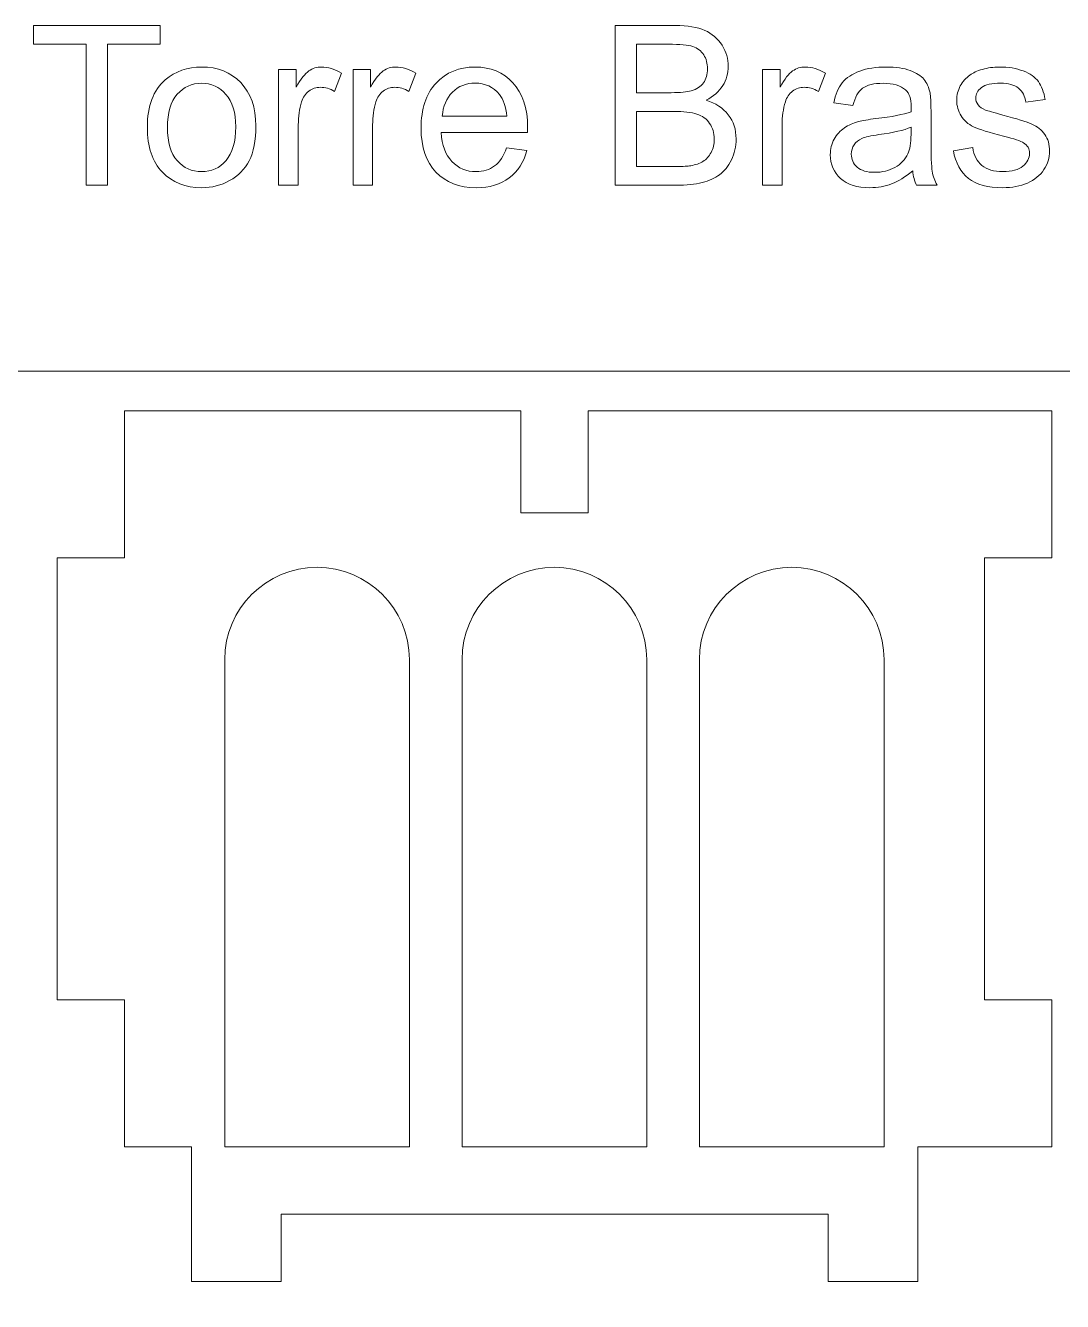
# Model space of a CAD drawing. Header units: millimetres. Extents: x -824 to 903, y -527 to 785.
# Drawn here: x -409.6 to -363.4, y 727.6 to 784.5 of the extents above; entities that cross this region are included whole.
import ezdxf

# ---------------------------------------------------------------- set-up
doc = ezdxf.new("R2010")
doc.units = ezdxf.units.MM
doc.header["$MEASUREMENT"] = 0
doc.layers.add('Camada 1', color=7, linetype='Continuous')

msp = doc.modelspace()

# ---------------------------------------------------------------- linework, layer by layer
at = {"layer": 'Camada 1', "color": 1, "lineweight": 9}
for points, knots in [([(-406.9194, 777.412), (-406.9194, 777.412), (-406.9194, 783.7072), (-406.9194, 783.7072), (-406.9194, 783.7072), (-406.9194, 783.7072), (-409.2701, 783.7072), (-409.2701, 783.7072), (-409.2701, 783.7072), (-409.2701, 783.7072), (-409.2701, 784.5439), (-409.2701, 784.5439), (-409.2701, 784.5439), (-409.2701, 784.5439), (-403.6223, 784.5439), (-403.6223, 784.5439), (-403.6223, 784.5439), (-403.6223, 784.5439), (-403.6223, 783.7072), (-403.6223, 783.7072), (-403.6223, 783.7072), (-403.6223, 783.7072), (-405.9731, 783.7072), (-405.9731, 783.7072), (-405.9731, 783.7072), (-405.9731, 783.7072), (-405.9731, 777.412), (-405.9731, 777.412), (-405.9731, 777.412), (-405.9731, 777.412), (-406.9194, 777.412), (-406.9194, 777.412)], [0, 0, 0, 0, 0.1111111, 0.1111111, 0.1111111, 0.1111111, 0.2222222, 0.2222222, 0.2222222, 0.2222222, 0.3333333, 0.3333333, 0.3333333, 0.3333333, 0.4444444, 0.4444444, 0.4444444, 0.4444444, 0.5555556, 0.5555556, 0.5555556, 0.5555556, 0.6666667, 0.6666667, 0.6666667, 0.6666667, 0.7777778, 0.7777778, 0.7777778, 0.7777778, 1, 1, 1, 1]), ([(-383.3107, 777.412), (-383.3107, 777.412), (-383.3107, 784.5439), (-383.3107, 784.5439), (-383.3107, 784.5439), (-383.3107, 784.5439), (-380.6345, 784.5439), (-380.6345, 784.5439), (-380.6345, 784.5439), (-380.09, 784.5439), (-379.6534, 784.4725), (-379.323, 784.3281), (-379.323, 784.3281), (-378.9943, 784.1837), (-378.737, 783.9612), (-378.5511, 783.6607), (-378.5511, 783.6607), (-378.3635, 783.3619), (-378.2705, 783.0482), (-378.2705, 782.7194), (-378.2705, 782.7194), (-378.2705, 782.4156), (-378.3535, 782.1284), (-378.5179, 781.8595), (-378.5179, 781.8595), (-378.6822, 781.5906), (-378.9312, 781.3731), (-379.2649, 781.2071), (-379.2649, 781.2071), (-378.8333, 781.0809), (-378.5013, 780.8651), (-378.2705, 780.5596), (-378.2705, 780.5596), (-378.0381, 780.2558), (-377.9219, 779.8956), (-377.9219, 779.4805), (-377.9219, 779.4805), (-377.9219, 779.1452), (-377.9933, 778.8347), (-378.1344, 778.5475), (-378.1344, 778.5475), (-378.2755, 778.2603), (-378.4498, 778.0395), (-378.6573, 777.8835), (-378.6573, 777.8835), (-378.8648, 777.7291), (-379.1255, 777.6112), (-379.4376, 777.5315), (-379.4376, 777.5315), (-379.7513, 777.4518), (-380.1348, 777.412), (-380.5897, 777.412), (-380.5897, 777.412), (-380.5897, 777.412), (-383.3107, 777.412), (-383.3107, 777.412)], [0, 0, 0, 0, 0.0666667, 0.0666667, 0.0666667, 0.0666667, 0.1333333, 0.1333333, 0.1333333, 0.1333333, 0.2, 0.2, 0.2, 0.2, 0.2666667, 0.2666667, 0.2666667, 0.2666667, 0.3333333, 0.3333333, 0.3333333, 0.3333333, 0.4, 0.4, 0.4, 0.4, 0.4666667, 0.4666667, 0.4666667, 0.4666667, 0.5333333, 0.5333333, 0.5333333, 0.5333333, 0.6, 0.6, 0.6, 0.6, 0.6666667, 0.6666667, 0.6666667, 0.6666667, 0.7333333, 0.7333333, 0.7333333, 0.7333333, 0.8, 0.8, 0.8, 0.8, 0.8666667, 0.8666667, 0.8666667, 0.8666667, 1, 1, 1, 1]), ([(-382.3644, 781.5457), (-382.3644, 781.5457), (-380.8221, 781.5457), (-380.8221, 781.5457), (-380.8221, 781.5457), (-380.4038, 781.5457), (-380.1033, 781.574), (-379.9223, 781.6287), (-379.9223, 781.6287), (-379.6816, 781.7001), (-379.5007, 781.8197), (-379.3795, 781.9857), (-379.3795, 781.9857), (-379.2583, 782.1517), (-379.1969, 782.3592), (-379.1969, 782.6099), (-379.1969, 782.6099), (-379.1969, 782.8473), (-379.2533, 783.0565), (-379.3678, 783.2357), (-379.3678, 783.2357), (-379.4807, 783.4167), (-379.6434, 783.5412), (-379.8543, 783.6076), (-379.8543, 783.6076), (-380.0651, 783.674), (-380.427, 783.7072), (-380.9383, 783.7072), (-380.9383, 783.7072), (-380.9383, 783.7072), (-382.3644, 783.7072), (-382.3644, 783.7072), (-382.3644, 783.7072), (-382.3644, 783.7072), (-382.3644, 781.5457), (-382.3644, 781.5457)], [0, 0, 0, 0, 0.1, 0.1, 0.1, 0.1, 0.2, 0.2, 0.2, 0.2, 0.3, 0.3, 0.3, 0.3, 0.4, 0.4, 0.4, 0.4, 0.5, 0.5, 0.5, 0.5, 0.6, 0.6, 0.6, 0.6, 0.7, 0.7, 0.7, 0.7, 0.8, 0.8, 0.8, 0.8, 1, 1, 1, 1]), ([(-404.1901, 779.9968), (-404.1901, 780.9514), (-403.9245, 781.6586), (-403.3916, 782.1185), (-403.3916, 782.1185), (-402.9483, 782.5003), (-402.4055, 782.6912), (-401.7663, 782.6912), (-401.7663, 782.6912), (-401.0574, 782.6912), (-400.4764, 782.4588), (-400.0248, 781.994), (-400.0248, 781.994), (-399.5749, 781.5308), (-399.3491, 780.8883), (-399.3491, 780.0699), (-399.3491, 780.0699), (-399.3491, 779.4058), (-399.4488, 778.8845), (-399.648, 778.5044), (-399.648, 778.5044), (-399.8472, 778.1242), (-400.1377, 777.8287), (-400.5195, 777.6179), (-400.5195, 777.6179), (-400.8997, 777.407), (-401.3164, 777.3024), (-401.7663, 777.3024), (-401.7663, 777.3024), (-402.4901, 777.3024), (-403.0745, 777.5332), (-403.5211, 777.9964), (-403.5211, 777.9964), (-403.9676, 778.4595), (-404.1901, 779.1269), (-404.1901, 779.9968)], [0, 0, 0, 0, 0.1, 0.1, 0.1, 0.1, 0.2, 0.2, 0.2, 0.2, 0.3, 0.3, 0.3, 0.3, 0.4, 0.4, 0.4, 0.4, 0.5, 0.5, 0.5, 0.5, 0.6, 0.6, 0.6, 0.6, 0.7, 0.7, 0.7, 0.7, 0.8, 0.8, 0.8, 0.8, 1, 1, 1, 1]), ([(-398.3314, 777.412), (-398.3314, 777.412), (-398.3314, 782.5817), (-398.3314, 782.5817), (-398.3314, 782.5817), (-398.3314, 782.5817), (-397.5445, 782.5817), (-397.5445, 782.5817), (-397.5445, 782.5817), (-397.5445, 782.5817), (-397.5445, 781.7898), (-397.5445, 781.7898), (-397.5445, 781.7898), (-397.3437, 782.1567), (-397.1577, 782.399), (-396.9867, 782.5152), (-396.9867, 782.5152), (-396.8157, 782.6331), (-396.6282, 782.6912), (-396.424, 782.6912), (-396.424, 782.6912), (-396.1285, 782.6912), (-395.828, 782.5983), (-395.5225, 782.414), (-395.5225, 782.414), (-395.5225, 782.414), (-395.8346, 781.6055), (-395.8346, 781.6055), (-395.8346, 781.6055), (-396.0471, 781.725), (-396.2596, 781.7848), (-396.4721, 781.7848), (-396.4721, 781.7848), (-396.663, 781.7848), (-396.834, 781.7267), (-396.9851, 781.6121), (-396.9851, 781.6121), (-397.1362, 781.4976), (-397.2441, 781.3382), (-397.3088, 781.134), (-397.3088, 781.134), (-397.4068, 780.8236), (-397.4549, 780.4832), (-397.4549, 780.113), (-397.4549, 780.113), (-397.4549, 780.113), (-397.4549, 777.412), (-397.4549, 777.412), (-397.4549, 777.412), (-397.4549, 777.412), (-398.3314, 777.412), (-398.3314, 777.412)], [0, 0, 0, 0, 0.0714286, 0.0714286, 0.0714286, 0.0714286, 0.1428571, 0.1428571, 0.1428571, 0.1428571, 0.2142857, 0.2142857, 0.2142857, 0.2142857, 0.2857143, 0.2857143, 0.2857143, 0.2857143, 0.3571429, 0.3571429, 0.3571429, 0.3571429, 0.4285714, 0.4285714, 0.4285714, 0.4285714, 0.5, 0.5, 0.5, 0.5, 0.5714286, 0.5714286, 0.5714286, 0.5714286, 0.6428571, 0.6428571, 0.6428571, 0.6428571, 0.7142857, 0.7142857, 0.7142857, 0.7142857, 0.7857143, 0.7857143, 0.7857143, 0.7857143, 0.8571429, 0.8571429, 0.8571429, 0.8571429, 1, 1, 1, 1]), ([(-395.0145, 777.412), (-395.0145, 777.412), (-395.0145, 782.5817), (-395.0145, 782.5817), (-395.0145, 782.5817), (-395.0145, 782.5817), (-394.2276, 782.5817), (-394.2276, 782.5817), (-394.2276, 782.5817), (-394.2276, 782.5817), (-394.2276, 781.7898), (-394.2276, 781.7898), (-394.2276, 781.7898), (-394.0268, 782.1567), (-393.8408, 782.399), (-393.6698, 782.5152), (-393.6698, 782.5152), (-393.4988, 782.6331), (-393.3113, 782.6912), (-393.1071, 782.6912), (-393.1071, 782.6912), (-392.8116, 782.6912), (-392.5111, 782.5983), (-392.2056, 782.414), (-392.2056, 782.414), (-392.2056, 782.414), (-392.5177, 781.6055), (-392.5177, 781.6055), (-392.5177, 781.6055), (-392.7302, 781.725), (-392.9427, 781.7848), (-393.1552, 781.7848), (-393.1552, 781.7848), (-393.3461, 781.7848), (-393.5171, 781.7267), (-393.6682, 781.6121), (-393.6682, 781.6121), (-393.8193, 781.4976), (-393.9272, 781.3382), (-393.9919, 781.134), (-393.9919, 781.134), (-394.0899, 780.8236), (-394.138, 780.4832), (-394.138, 780.113), (-394.138, 780.113), (-394.138, 780.113), (-394.138, 777.412), (-394.138, 777.412), (-394.138, 777.412), (-394.138, 777.412), (-395.0145, 777.412), (-395.0145, 777.412)], [0, 0, 0, 0, 0.0714286, 0.0714286, 0.0714286, 0.0714286, 0.1428571, 0.1428571, 0.1428571, 0.1428571, 0.2142857, 0.2142857, 0.2142857, 0.2142857, 0.2857143, 0.2857143, 0.2857143, 0.2857143, 0.3571429, 0.3571429, 0.3571429, 0.3571429, 0.4285714, 0.4285714, 0.4285714, 0.4285714, 0.5, 0.5, 0.5, 0.5, 0.5714286, 0.5714286, 0.5714286, 0.5714286, 0.6428571, 0.6428571, 0.6428571, 0.6428571, 0.7142857, 0.7142857, 0.7142857, 0.7142857, 0.7857143, 0.7857143, 0.7857143, 0.7857143, 0.8571429, 0.8571429, 0.8571429, 0.8571429, 1, 1, 1, 1]), ([(-388.1616, 779.0854), (-388.1616, 779.0854), (-387.2551, 778.9659), (-387.2551, 778.9659), (-387.2551, 778.9659), (-387.3962, 778.4396), (-387.6602, 778.0296), (-388.0454, 777.739), (-388.0454, 777.739), (-388.4305, 777.4485), (-388.9219, 777.3024), (-389.5212, 777.3024), (-389.5212, 777.3024), (-390.2749, 777.3024), (-390.8726, 777.5348), (-391.3142, 777.9997), (-391.3142, 777.9997), (-391.7558, 778.4629), (-391.9766, 779.1153), (-391.9766, 779.9537), (-391.9766, 779.9537), (-391.9766, 780.8203), (-391.7541, 781.4943), (-391.3075, 781.9724), (-391.3075, 781.9724), (-390.8609, 782.4522), (-390.2816, 782.6912), (-389.5694, 782.6912), (-389.5694, 782.6912), (-388.8804, 782.6912), (-388.3176, 782.4571), (-387.881, 781.9873), (-387.881, 781.9873), (-387.4444, 781.5175), (-387.2252, 780.8568), (-387.2252, 780.0051), (-387.2252, 780.0051), (-387.2252, 779.9537), (-387.2269, 779.8756), (-387.2302, 779.7727), (-387.2302, 779.7727), (-387.2302, 779.7727), (-391.0801, 779.7727), (-391.0801, 779.7727), (-391.0801, 779.7727), (-391.0469, 779.2066), (-390.8875, 778.7716), (-390.5986, 778.4712), (-390.5986, 778.4712), (-390.3114, 778.1707), (-389.9512, 778.0196), (-389.5212, 778.0196), (-389.5212, 778.0196), (-389.2008, 778.0196), (-388.9269, 778.1043), (-388.7011, 778.2736), (-388.7011, 778.2736), (-388.4737, 778.4429), (-388.2944, 778.7135), (-388.1616, 779.0854)], [0, 0, 0, 0, 0.0625, 0.0625, 0.0625, 0.0625, 0.125, 0.125, 0.125, 0.125, 0.1875, 0.1875, 0.1875, 0.1875, 0.25, 0.25, 0.25, 0.25, 0.3125, 0.3125, 0.3125, 0.3125, 0.375, 0.375, 0.375, 0.375, 0.4375, 0.4375, 0.4375, 0.4375, 0.5, 0.5, 0.5, 0.5, 0.5625, 0.5625, 0.5625, 0.5625, 0.625, 0.625, 0.625, 0.625, 0.6875, 0.6875, 0.6875, 0.6875, 0.75, 0.75, 0.75, 0.75, 0.8125, 0.8125, 0.8125, 0.8125, 0.875, 0.875, 0.875, 0.875, 1, 1, 1, 1]), ([(-376.7464, 777.412), (-376.7464, 777.412), (-376.7464, 782.5817), (-376.7464, 782.5817), (-376.7464, 782.5817), (-376.7464, 782.5817), (-375.9595, 782.5817), (-375.9595, 782.5817), (-375.9595, 782.5817), (-375.9595, 782.5817), (-375.9595, 781.7898), (-375.9595, 781.7898), (-375.9595, 781.7898), (-375.7587, 782.1567), (-375.5727, 782.399), (-375.4017, 782.5152), (-375.4017, 782.5152), (-375.2307, 782.6331), (-375.0432, 782.6912), (-374.839, 782.6912), (-374.839, 782.6912), (-374.5435, 782.6912), (-374.243, 782.5983), (-373.9375, 782.414), (-373.9375, 782.414), (-373.9375, 782.414), (-374.2496, 781.6055), (-374.2496, 781.6055), (-374.2496, 781.6055), (-374.4621, 781.725), (-374.6746, 781.7848), (-374.8871, 781.7848), (-374.8871, 781.7848), (-375.078, 781.7848), (-375.249, 781.7267), (-375.4001, 781.6121), (-375.4001, 781.6121), (-375.5512, 781.4976), (-375.6591, 781.3382), (-375.7238, 781.134), (-375.7238, 781.134), (-375.8218, 780.8236), (-375.8699, 780.4832), (-375.8699, 780.113), (-375.8699, 780.113), (-375.8699, 780.113), (-375.8699, 777.412), (-375.8699, 777.412), (-375.8699, 777.412), (-375.8699, 777.412), (-376.7464, 777.412), (-376.7464, 777.412)], [0, 0, 0, 0, 0.0714286, 0.0714286, 0.0714286, 0.0714286, 0.1428571, 0.1428571, 0.1428571, 0.1428571, 0.2142857, 0.2142857, 0.2142857, 0.2142857, 0.2857143, 0.2857143, 0.2857143, 0.2857143, 0.3571429, 0.3571429, 0.3571429, 0.3571429, 0.4285714, 0.4285714, 0.4285714, 0.4285714, 0.5, 0.5, 0.5, 0.5, 0.5714286, 0.5714286, 0.5714286, 0.5714286, 0.6428571, 0.6428571, 0.6428571, 0.6428571, 0.7142857, 0.7142857, 0.7142857, 0.7142857, 0.7857143, 0.7857143, 0.7857143, 0.7857143, 0.8571429, 0.8571429, 0.8571429, 0.8571429, 1, 1, 1, 1]), ([(-370.0429, 778.0595), (-370.3683, 777.7822), (-370.682, 777.588), (-370.9825, 777.4734), (-370.9825, 777.4734), (-371.283, 777.3589), (-371.6051, 777.3024), (-371.9504, 777.3024), (-371.9504, 777.3024), (-372.5181, 777.3024), (-372.9547, 777.4402), (-373.2602, 777.7175), (-373.2602, 777.7175), (-373.5657, 777.993), (-373.7184, 778.3467), (-373.7184, 778.7766), (-373.7184, 778.7766), (-373.7184, 779.029), (-373.6603, 779.2597), (-373.5458, 779.4689), (-373.5458, 779.4689), (-373.4295, 779.6781), (-373.2785, 779.8441), (-373.0925, 779.9703), (-373.0925, 779.9703), (-372.9049, 780.0964), (-372.6958, 780.1927), (-372.4617, 780.2575), (-372.4617, 780.2575), (-372.289, 780.3023), (-372.0284, 780.3455), (-371.6814, 780.3886), (-371.6814, 780.3886), (-370.9742, 780.4716), (-370.4513, 780.5729), (-370.1176, 780.6891), (-370.1176, 780.6891), (-370.1143, 780.8086), (-370.1126, 780.885), (-370.1126, 780.9165), (-370.1126, 780.9165), (-370.1126, 781.2718), (-370.1956, 781.5225), (-370.3616, 781.6686), (-370.3616, 781.6686), (-370.5857, 781.8661), (-370.9194, 781.9641), (-371.361, 781.9641), (-371.361, 781.9641), (-371.7744, 781.9641), (-372.0799, 781.891), (-372.2758, 781.7466), (-372.2758, 781.7466), (-372.4733, 781.6022), (-372.6177, 781.3465), (-372.7124, 780.978), (-372.7124, 780.978), (-372.7124, 780.978), (-373.569, 781.0975), (-373.569, 781.0975), (-373.569, 781.0975), (-373.491, 781.4644), (-373.3631, 781.7615), (-373.1838, 781.9873), (-373.1838, 781.9873), (-373.0046, 782.2131), (-372.7456, 782.3858), (-372.4069, 782.5086), (-372.4069, 782.5086), (-372.0699, 782.6298), (-371.6764, 782.6912), (-371.2315, 782.6912), (-371.2315, 782.6912), (-370.7899, 782.6912), (-370.4297, 782.6398), (-370.1524, 782.5352), (-370.1524, 782.5352), (-369.8769, 782.4306), (-369.6727, 782.3011), (-369.5432, 782.1434), (-369.5432, 782.1434), (-369.4137, 781.9857), (-369.3224, 781.7865), (-369.2693, 781.5457), (-369.2693, 781.5457), (-369.241, 781.3963), (-369.2261, 781.1274), (-369.2261, 780.7406), (-369.2261, 780.7406), (-369.2261, 780.7406), (-369.2261, 779.5785), (-369.2261, 779.5785), (-369.2261, 779.5785), (-369.2261, 778.7667), (-369.2078, 778.2537), (-369.1713, 778.0362), (-369.1713, 778.0362), (-369.1364, 777.8187), (-369.0634, 777.6112), (-368.9571, 777.412), (-368.9571, 777.412), (-368.9571, 777.412), (-369.8735, 777.412), (-369.8735, 777.412), (-369.8735, 777.412), (-369.9615, 777.5963), (-370.018, 777.8121), (-370.0429, 778.0595)], [0, 0, 0, 0, 0.0357143, 0.0357143, 0.0357143, 0.0357143, 0.0714286, 0.0714286, 0.0714286, 0.0714286, 0.1071429, 0.1071429, 0.1071429, 0.1071429, 0.1428571, 0.1428571, 0.1428571, 0.1428571, 0.1785714, 0.1785714, 0.1785714, 0.1785714, 0.2142857, 0.2142857, 0.2142857, 0.2142857, 0.25, 0.25, 0.25, 0.25, 0.2857143, 0.2857143, 0.2857143, 0.2857143, 0.3214286, 0.3214286, 0.3214286, 0.3214286, 0.3571429, 0.3571429, 0.3571429, 0.3571429, 0.3928571, 0.3928571, 0.3928571, 0.3928571, 0.4285714, 0.4285714, 0.4285714, 0.4285714, 0.4642857, 0.4642857, 0.4642857, 0.4642857, 0.5, 0.5, 0.5, 0.5, 0.5357143, 0.5357143, 0.5357143, 0.5357143, 0.5714286, 0.5714286, 0.5714286, 0.5714286, 0.6071429, 0.6071429, 0.6071429, 0.6071429, 0.6428571, 0.6428571, 0.6428571, 0.6428571, 0.6785714, 0.6785714, 0.6785714, 0.6785714, 0.7142857, 0.7142857, 0.7142857, 0.7142857, 0.75, 0.75, 0.75, 0.75, 0.7857143, 0.7857143, 0.7857143, 0.7857143, 0.8214286, 0.8214286, 0.8214286, 0.8214286, 0.8571429, 0.8571429, 0.8571429, 0.8571429, 0.8928571, 0.8928571, 0.8928571, 0.8928571, 0.9285714, 0.9285714, 0.9285714, 0.9285714, 1, 1, 1, 1]), ([(-368.2283, 778.9559), (-368.2283, 778.9559), (-367.3617, 779.0954), (-367.3617, 779.0954), (-367.3617, 779.0954), (-367.3136, 778.7484), (-367.1775, 778.4828), (-366.955, 778.2969), (-366.955, 778.2969), (-366.7325, 778.1126), (-366.4204, 778.0196), (-366.022, 778.0196), (-366.022, 778.0196), (-365.6186, 778.0196), (-365.3198, 778.101), (-365.1239, 778.2653), (-365.1239, 778.2653), (-364.9296, 778.428), (-364.8317, 778.6206), (-364.8317, 778.8414), (-364.8317, 778.8414), (-364.8317, 779.0389), (-364.9197, 779.195), (-365.094, 779.3079), (-365.094, 779.3079), (-365.2168, 779.3859), (-365.5157, 779.4838), (-365.9905, 779.605), (-365.9905, 779.605), (-366.6313, 779.7661), (-367.0745, 779.9055), (-367.3235, 780.0234), (-367.3235, 780.0234), (-367.5709, 780.1429), (-367.7585, 780.3056), (-367.8863, 780.5148), (-367.8863, 780.5148), (-368.0142, 780.7223), (-368.0789, 780.9531), (-368.0789, 781.2054), (-368.0789, 781.2054), (-368.0789, 781.4362), (-368.0258, 781.6487), (-367.9212, 781.8446), (-367.9212, 781.8446), (-367.8149, 782.0405), (-367.6722, 782.2031), (-367.4912, 782.3326), (-367.4912, 782.3326), (-367.3551, 782.4322), (-367.1692, 782.5169), (-366.9351, 782.5866), (-366.9351, 782.5866), (-366.6993, 782.6564), (-366.4487, 782.6912), (-366.1797, 782.6912), (-366.1797, 782.6912), (-365.7746, 782.6912), (-365.4194, 782.6331), (-365.1139, 782.5152), (-365.1139, 782.5152), (-364.8068, 782.399), (-364.581, 782.2397), (-364.4349, 782.0405), (-364.4349, 782.0405), (-364.2905, 781.8396), (-364.1892, 781.5723), (-364.1344, 781.2369), (-364.1344, 781.2369), (-364.1344, 781.2369), (-364.9911, 781.1174), (-364.9911, 781.1174), (-364.9911, 781.1174), (-365.0292, 781.3864), (-365.1421, 781.5972), (-365.3281, 781.7483), (-365.3281, 781.7483), (-365.514, 781.8993), (-365.7763, 781.974), (-366.1166, 781.974), (-366.1166, 781.974), (-366.5167, 781.974), (-366.8039, 781.9076), (-366.9749, 781.7748), (-366.9749, 781.7748), (-367.1459, 781.642), (-367.2322, 781.486), (-367.2322, 781.3083), (-367.2322, 781.3083), (-367.2322, 781.1954), (-367.1974, 781.0925), (-367.126, 781.0012), (-367.126, 781.0012), (-367.0546, 780.9082), (-366.9434, 780.8302), (-366.7906, 780.7688), (-366.7906, 780.7688), (-366.7027, 780.7356), (-366.447, 780.6609), (-366.0187, 780.5447), (-366.0187, 780.5447), (-365.4011, 780.3803), (-364.9695, 780.2442), (-364.7238, 780.1396), (-364.7238, 780.1396), (-364.4781, 780.035), (-364.2855, 779.8806), (-364.146, 779.6814), (-364.146, 779.6814), (-364.0049, 779.4805), (-363.9352, 779.2315), (-363.9352, 778.9327), (-363.9352, 778.9327), (-363.9352, 778.6422), (-364.0199, 778.3682), (-364.1909, 778.1109), (-364.1909, 778.1109), (-364.3619, 777.8536), (-364.6076, 777.6544), (-364.928, 777.5133), (-364.928, 777.5133), (-365.25, 777.3722), (-365.6136, 777.3024), (-366.0187, 777.3024), (-366.0187, 777.3024), (-366.6894, 777.3024), (-367.2024, 777.4419), (-367.5543, 777.7191), (-367.5543, 777.7191), (-367.9062, 777.998), (-368.1304, 778.4097), (-368.2283, 778.9559)], [0, 0, 0, 0, 0.0294118, 0.0294118, 0.0294118, 0.0294118, 0.0588235, 0.0588235, 0.0588235, 0.0588235, 0.0882353, 0.0882353, 0.0882353, 0.0882353, 0.1176471, 0.1176471, 0.1176471, 0.1176471, 0.1470588, 0.1470588, 0.1470588, 0.1470588, 0.1764706, 0.1764706, 0.1764706, 0.1764706, 0.2058824, 0.2058824, 0.2058824, 0.2058824, 0.2352941, 0.2352941, 0.2352941, 0.2352941, 0.2647059, 0.2647059, 0.2647059, 0.2647059, 0.2941176, 0.2941176, 0.2941176, 0.2941176, 0.3235294, 0.3235294, 0.3235294, 0.3235294, 0.3529412, 0.3529412, 0.3529412, 0.3529412, 0.3823529, 0.3823529, 0.3823529, 0.3823529, 0.4117647, 0.4117647, 0.4117647, 0.4117647, 0.4411765, 0.4411765, 0.4411765, 0.4411765, 0.4705882, 0.4705882, 0.4705882, 0.4705882, 0.5, 0.5, 0.5, 0.5, 0.5294118, 0.5294118, 0.5294118, 0.5294118, 0.5588235, 0.5588235, 0.5588235, 0.5588235, 0.5882353, 0.5882353, 0.5882353, 0.5882353, 0.6176471, 0.6176471, 0.6176471, 0.6176471, 0.6470588, 0.6470588, 0.6470588, 0.6470588, 0.6764706, 0.6764706, 0.6764706, 0.6764706, 0.7058824, 0.7058824, 0.7058824, 0.7058824, 0.7352941, 0.7352941, 0.7352941, 0.7352941, 0.7647059, 0.7647059, 0.7647059, 0.7647059, 0.7941176, 0.7941176, 0.7941176, 0.7941176, 0.8235294, 0.8235294, 0.8235294, 0.8235294, 0.8529412, 0.8529412, 0.8529412, 0.8529412, 0.8823529, 0.8823529, 0.8823529, 0.8823529, 0.9117647, 0.9117647, 0.9117647, 0.9117647, 0.9411765, 0.9411765, 0.9411765, 0.9411765, 1, 1, 1, 1]), ([(-403.2936, 779.9952), (-403.2936, 779.3344), (-403.1492, 778.8397), (-402.8603, 778.5127), (-402.8603, 778.5127), (-402.5698, 778.184), (-402.2062, 778.0196), (-401.7663, 778.0196), (-401.7663, 778.0196), (-401.3313, 778.0196), (-400.9694, 778.184), (-400.6789, 778.5143), (-400.6789, 778.5143), (-400.39, 778.8447), (-400.2456, 779.3477), (-400.2456, 780.0234), (-400.2456, 780.0234), (-400.2456, 780.6609), (-400.3917, 781.144), (-400.6822, 781.471), (-400.6822, 781.471), (-400.9728, 781.7997), (-401.3347, 781.9641), (-401.7663, 781.9641), (-401.7663, 781.9641), (-402.2062, 781.9641), (-402.5698, 781.8014), (-402.8603, 781.4743), (-402.8603, 781.4743), (-403.1492, 781.1473), (-403.2936, 780.6542), (-403.2936, 779.9952)], [0, 0, 0, 0, 0.1111111, 0.1111111, 0.1111111, 0.1111111, 0.2222222, 0.2222222, 0.2222222, 0.2222222, 0.3333333, 0.3333333, 0.3333333, 0.3333333, 0.4444444, 0.4444444, 0.4444444, 0.4444444, 0.5555556, 0.5555556, 0.5555556, 0.5555556, 0.6666667, 0.6666667, 0.6666667, 0.6666667, 0.7777778, 0.7777778, 0.7777778, 0.7777778, 1, 1, 1, 1]), ([(-391.0303, 780.4899), (-391.0303, 780.4899), (-388.1516, 780.4899), (-388.1516, 780.4899), (-388.1516, 780.4899), (-388.1898, 780.9248), (-388.301, 781.2502), (-388.482, 781.4677), (-388.482, 781.4677), (-388.7592, 781.8047), (-389.1211, 781.974), (-389.5644, 781.974), (-389.5644, 781.974), (-389.9661, 781.974), (-390.3031, 781.8396), (-390.5771, 781.5706), (-390.5771, 781.5706), (-390.8493, 781.3017), (-391.0004, 780.9414), (-391.0303, 780.4899)], [0, 0, 0, 0, 0.1666667, 0.1666667, 0.1666667, 0.1666667, 0.3333333, 0.3333333, 0.3333333, 0.3333333, 0.5, 0.5, 0.5, 0.5, 0.6666667, 0.6666667, 0.6666667, 0.6666667, 1, 1, 1, 1]), ([(-382.3644, 778.2487), (-382.3644, 778.2487), (-380.588, 778.2487), (-380.588, 778.2487), (-380.588, 778.2487), (-380.2826, 778.2487), (-380.0684, 778.2603), (-379.9439, 778.2836), (-379.9439, 778.2836), (-379.7281, 778.3218), (-379.5455, 778.3865), (-379.3994, 778.4778), (-379.3994, 778.4778), (-379.2533, 778.5691), (-379.1338, 778.7019), (-379.0391, 778.8762), (-379.0391, 778.8762), (-378.9445, 779.0506), (-378.898, 779.2514), (-378.898, 779.4789), (-378.898, 779.4789), (-378.898, 779.7461), (-378.9661, 779.9769), (-379.1039, 780.1745), (-379.1039, 780.1745), (-379.24, 780.372), (-379.4293, 780.5098), (-379.6716, 780.5895), (-379.6716, 780.5895), (-379.9124, 780.6692), (-380.261, 780.709), (-380.7142, 780.709), (-380.7142, 780.709), (-380.7142, 780.709), (-382.3644, 780.709), (-382.3644, 780.709), (-382.3644, 780.709), (-382.3644, 780.709), (-382.3644, 778.2487), (-382.3644, 778.2487)], [0, 0, 0, 0, 0.0909091, 0.0909091, 0.0909091, 0.0909091, 0.1818182, 0.1818182, 0.1818182, 0.1818182, 0.2727273, 0.2727273, 0.2727273, 0.2727273, 0.3636364, 0.3636364, 0.3636364, 0.3636364, 0.4545455, 0.4545455, 0.4545455, 0.4545455, 0.5454545, 0.5454545, 0.5454545, 0.5454545, 0.6363636, 0.6363636, 0.6363636, 0.6363636, 0.7272727, 0.7272727, 0.7272727, 0.7272727, 0.8181818, 0.8181818, 0.8181818, 0.8181818, 1, 1, 1, 1]), ([(-370.1126, 780.0018), (-370.4313, 779.8723), (-370.9095, 779.7627), (-371.547, 779.6731), (-371.547, 779.6731), (-371.9089, 779.6216), (-372.1645, 779.5635), (-372.3139, 779.4988), (-372.3139, 779.4988), (-372.4634, 779.434), (-372.5779, 779.3394), (-372.6592, 779.2166), (-372.6592, 779.2166), (-372.7406, 779.0921), (-372.7821, 778.9543), (-372.7821, 778.8015), (-372.7821, 778.8015), (-372.7821, 778.5708), (-372.6941, 778.3765), (-372.5165, 778.2221), (-372.5165, 778.2221), (-372.3388, 778.0678), (-372.0799, 777.9897), (-371.7395, 777.9897), (-371.7395, 777.9897), (-371.4025, 777.9897), (-371.102, 778.0628), (-370.8381, 778.2105), (-370.8381, 778.2105), (-370.5758, 778.3566), (-370.3815, 778.5575), (-370.2587, 778.8115), (-370.2587, 778.8115), (-370.1641, 779.009), (-370.1176, 779.2996), (-370.1176, 779.6831), (-370.1176, 779.6831), (-370.1176, 779.6831), (-370.1126, 780.0018), (-370.1126, 780.0018)], [0, 0, 0, 0, 0.0909091, 0.0909091, 0.0909091, 0.0909091, 0.1818182, 0.1818182, 0.1818182, 0.1818182, 0.2727273, 0.2727273, 0.2727273, 0.2727273, 0.3636364, 0.3636364, 0.3636364, 0.3636364, 0.4545455, 0.4545455, 0.4545455, 0.4545455, 0.5454545, 0.5454545, 0.5454545, 0.5454545, 0.6363636, 0.6363636, 0.6363636, 0.6363636, 0.7272727, 0.7272727, 0.7272727, 0.7272727, 0.8181818, 0.8181818, 0.8181818, 0.8181818, 1, 1, 1, 1])]:
    msp.add_open_spline(points, degree=3, knots=knots, dxfattribs=at)
at = {"layer": 'Camada 1', "color": 250, "lineweight": 9}
for points, knots in [([(-549.2728, 502.0451), (-549.2728, 502.0451), (-289.6563, 502.0451), (-289.6563, 502.0451), (-289.6563, 502.0451), (-289.6563, 502.0451), (-289.6563, 769.111), (-289.6563, 769.111), (-289.6563, 769.111), (-289.6563, 769.111), (-549.2728, 769.111), (-549.2728, 769.111), (-549.2728, 769.111), (-549.2728, 769.111), (-549.2728, 502.0451), (-549.2728, 502.0451)], [0, 0, 0, 0, 0.2, 0.2, 0.2, 0.2, 0.4, 0.4, 0.4, 0.4, 0.6, 0.6, 0.6, 0.6, 1, 1, 1, 1]), ([(-405.2148, 741.0517), (-405.2148, 741.0517), (-405.2148, 734.4781), (-405.2148, 734.4781), (-405.2148, 734.4781), (-405.2148, 734.4781), (-402.2146, 734.4781), (-402.2146, 734.4781), (-402.2146, 734.4781), (-402.2146, 734.4781), (-402.2146, 728.4778), (-402.2146, 728.4778), (-402.2146, 728.4778), (-402.2146, 728.4778), (-398.2144, 728.4778), (-398.2144, 728.4778), (-398.2144, 728.4778), (-398.2144, 728.4778), (-398.2144, 731.4779), (-398.2144, 731.4779), (-398.2144, 731.4779), (-398.2144, 731.4779), (-373.813, 731.4779), (-373.813, 731.4779), (-373.813, 731.4779), (-373.813, 731.4779), (-373.813, 728.4778), (-373.813, 728.4778), (-373.813, 728.4778), (-373.813, 728.4778), (-369.8129, 728.4778), (-369.8129, 728.4778), (-369.8129, 728.4778), (-369.8129, 728.4778), (-369.8129, 734.4781), (-369.8129, 734.4781), (-369.8129, 734.4781), (-369.8129, 734.4781), (-363.8429, 734.4781), (-363.8429, 734.4781), (-363.8429, 734.4781), (-363.8429, 734.4781), (-363.8429, 741.0517), (-363.8429, 741.0517), (-363.8429, 741.0517), (-363.8429, 741.0517), (-366.843, 741.0517), (-366.843, 741.0517), (-366.843, 741.0517), (-366.843, 750.0504), (-366.843, 751.7739), (-366.843, 760.7726), (-366.843, 760.7726), (-366.843, 760.7726), (-363.8429, 760.7726), (-363.8429, 760.7726), (-363.8429, 760.7726), (-363.8429, 760.7726), (-363.8429, 767.3463), (-363.8429, 767.3463), (-363.8429, 767.3463), (-363.8429, 767.3463), (-384.5289, 767.3463), (-384.5289, 767.3463), (-384.5289, 767.3463), (-384.5289, 767.3463), (-384.5289, 762.7812), (-384.5289, 762.7812), (-384.5289, 762.7812), (-384.5289, 762.7812), (-387.529, 762.7812), (-387.529, 762.7812), (-387.529, 762.7812), (-387.529, 762.7812), (-387.529, 767.3463), (-387.529, 767.3463), (-387.529, 767.3463), (-387.529, 767.3463), (-405.2148, 767.3463), (-405.2148, 767.3463), (-405.2148, 767.3463), (-405.2148, 767.3463), (-405.2148, 760.7726), (-405.2148, 760.7726), (-405.2148, 760.7726), (-405.2148, 760.7726), (-408.215, 760.7726), (-408.215, 760.7726), (-408.215, 760.7726), (-408.215, 751.7738), (-408.215, 750.0505), (-408.215, 741.0517), (-408.215, 741.0517), (-408.215, 741.0517), (-405.2148, 741.0517), (-405.2148, 741.0517)], [0, 0, 0, 0, 0.04, 0.04, 0.04, 0.04, 0.08, 0.08, 0.08, 0.08, 0.12, 0.12, 0.12, 0.12, 0.16, 0.16, 0.16, 0.16, 0.2, 0.2, 0.2, 0.2, 0.24, 0.24, 0.24, 0.24, 0.28, 0.28, 0.28, 0.28, 0.32, 0.32, 0.32, 0.32, 0.36, 0.36, 0.36, 0.36, 0.4, 0.4, 0.4, 0.4, 0.44, 0.44, 0.44, 0.44, 0.48, 0.48, 0.48, 0.48, 0.52, 0.52, 0.52, 0.52, 0.56, 0.56, 0.56, 0.56, 0.6, 0.6, 0.6, 0.6, 0.64, 0.64, 0.64, 0.64, 0.68, 0.68, 0.68, 0.68, 0.72, 0.72, 0.72, 0.72, 0.76, 0.76, 0.76, 0.76, 0.8, 0.8, 0.8, 0.8, 0.84, 0.84, 0.84, 0.84, 0.88, 0.88, 0.88, 0.88, 0.92, 0.92, 0.92, 0.92, 1, 1, 1, 1])]:
    msp.add_open_spline(points, degree=3, knots=knots, dxfattribs=at)
at = {"layer": 'Camada 1', "color": 5, "lineweight": 9}
for points in [[(-400.7358, 734.4781), (-400.7358, 734.4781), (-392.5005, 734.4781), (-392.5005, 734.4781), (-392.5005, 734.4781), (-392.5005, 734.4781), (-392.5005, 756.2428), (-392.5005, 756.2428), (-392.5005, 756.2428), (-392.5005, 758.5076), (-394.3535, 760.3604), (-396.6182, 760.3604), (-396.6182, 760.3604), (-398.8829, 760.3604), (-400.7358, 758.5076), (-400.7358, 756.2428), (-400.7358, 756.2428), (-400.7358, 756.2428), (-400.7358, 734.4781), (-400.7358, 734.4781)], [(-390.1466, 734.4781), (-390.1466, 734.4781), (-381.9114, 734.4781), (-381.9114, 734.4781), (-381.9114, 734.4781), (-381.9114, 734.4781), (-381.9114, 756.2428), (-381.9114, 756.2428), (-381.9114, 756.2428), (-381.9114, 758.5076), (-383.7643, 760.3604), (-386.029, 760.3604), (-386.029, 760.3604), (-388.2937, 760.3604), (-390.1466, 758.5076), (-390.1466, 756.2428), (-390.1466, 756.2428), (-390.1466, 756.2428), (-390.1466, 734.4781), (-390.1466, 734.4781)], [(-379.5575, 734.4781), (-379.5575, 734.4781), (-371.3222, 734.4781), (-371.3222, 734.4781), (-371.3222, 734.4781), (-371.3222, 734.4781), (-371.3222, 756.2428), (-371.3222, 756.2428), (-371.3222, 756.2428), (-371.3222, 758.5076), (-373.1751, 760.3604), (-375.4398, 760.3604), (-375.4398, 760.3604), (-377.7045, 760.3604), (-379.5575, 758.5076), (-379.5575, 756.2428), (-379.5575, 756.2428), (-379.5575, 756.2428), (-379.5575, 734.4781), (-379.5575, 734.4781)]]:
    msp.add_open_spline(points, degree=3, knots=[0, 0, 0, 0, 0.1666667, 0.1666667, 0.1666667, 0.1666667, 0.3333333, 0.3333333, 0.3333333, 0.3333333, 0.5, 0.5, 0.5, 0.5, 0.6666667, 0.6666667, 0.6666667, 0.6666667, 1, 1, 1, 1], dxfattribs=at)

doc.saveas('drawing.dxf')
